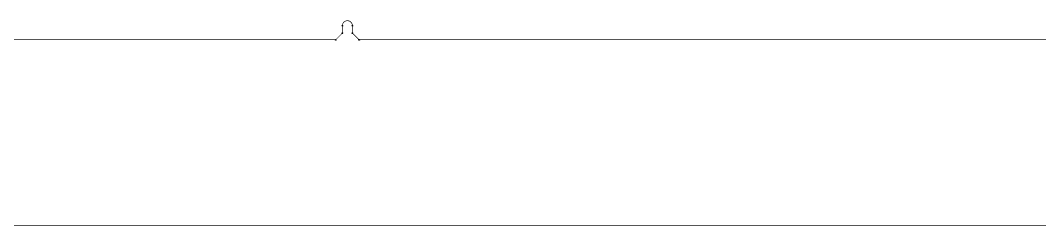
# Model space of a CAD drawing. Header units: millimetres. Extents: x 0 to 24, y 0 to 13.8.
# Drawn here: x 6 to 11.99, y 0 to 1.21 of the extents above; entities that cross this region are included whole.
import ezdxf

# ---------------------------------------------------------------- set-up
doc = ezdxf.new("R2010")
doc.units = ezdxf.units.MM
doc.layers.add('PRESS_FIT_PIN_A', color=11, linetype='Continuous')

# ---------------------------------------------------------------- blocks, each defined once
blk = doc.blocks.new('ROUND_6')
blk.add_circle((0, 0), 0.002)

msp = doc.modelspace()

# ---------------------------------------------------------------- linework, layer by layer
at = {"layer": 'PRESS_FIT_PIN_A', "const_width": 0.004}
msp.add_lwpolyline([(7.9509, 1.1765, 1), (7.8919, 1.1765)], format="xyb", dxfattribs=at)
for points in [[(7.8919, 1.1765), (7.8919, 1.1329)], [(7.9509, 1.1329), (7.9509, 1.1765)], [(7.8525, 1.0936), (0.7909, 1.0936)], [(7.8919, 1.1329), (7.8525, 1.0936)], [(7.9903, 1.0936), (7.9509, 1.1329)], [(14.9281, 1.0936), (7.9903, 1.0936)], [(0.002, 0.002), (23.405, 0.002)], [(0.002, 0.002), (23.405, 0.002)]]:
    msp.add_lwpolyline(points, dxfattribs=at)

# ---------------------------------------------------------------- block references
at = {"layer": 'PRESS_FIT_PIN_A'}
for p in [(7.8919, 1.1765), (7.8919, 1.1765), (7.9509, 1.1765), (7.9509, 1.1765), (7.8525, 1.0936), (7.8919, 1.1329), (7.9509, 1.1329), (7.9903, 1.0936)]:
    msp.add_blockref('ROUND_6', p, dxfattribs=at)

doc.saveas('drawing.dxf')
